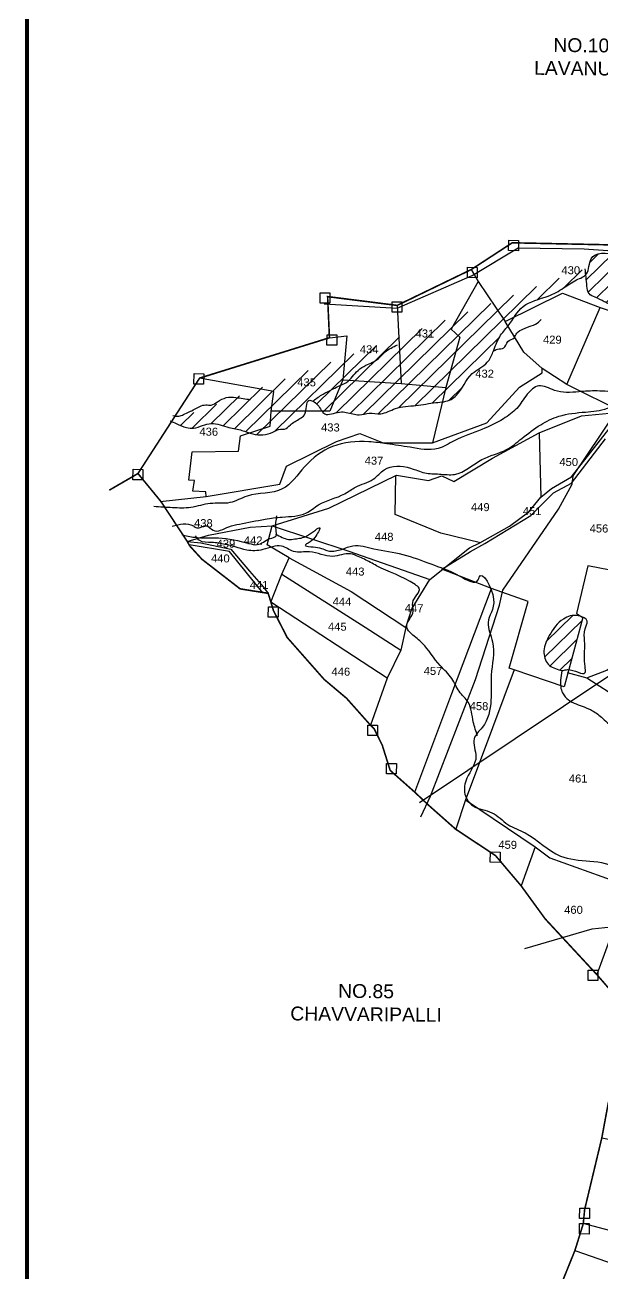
# Model space of a CAD drawing. Header units: inches. Extents: x 193816 to 219909, y 1622772 to 1631107.
# Drawn here: x 193816 to 195275, y 1624676 to 1627832 of the extents above; entities that cross this region are included whole.
import ezdxf
from ezdxf.enums import TextEntityAlignment as Align

# ---------------------------------------------------------------- set-up
doc = ezdxf.new("R2010")
doc.units = ezdxf.units.IN
doc.header["$LTSCALE"] = 15
doc.header["$MEASUREMENT"] = 0
for name, color, linetype in [('PLOT', 7, 'Continuous'), ('PLOT NO', 7, 'Continuous'), ('ROAD', 1, 'Continuous'), ('STREAM', 4, 'Continuous'), ('TEXT', 1, 'Continuous'), ('VILLAGE BOUNADRY', 5, 'Continuous'), ('VILLAGE BOUNADRY STONES', 1, 'Continuous')]:
    doc.layers.add(name, color=color, linetype=linetype)
doc.styles.get("Standard").update_dxf_attribs({"font": 'arial.ttf'})
pattern_1 = [(44.4473, (190534.687, 1623817.617), (-17.71682, 18.06199), [])]

msp = doc.modelspace()

# ---------------------------------------------------------------- hatches: boundary and pattern name
at = {"layer": 'STREAM'}
h = msp.add_hatch(dxfattribs=at)
h.set_pattern_fill('ANSI31', color=256, scale=202.404939, angle=-0.5527)
h.set_pattern_definition(pattern_1)
edge = h.paths.add_edge_path()
edge.add_spline(control_points=[(195232.1, 1627215.5), (195233.4, 1627201.4), (195235.3, 1627180.9), (195238.4, 1627150.8), (195260.1, 1627142.8), (195281.7, 1627131.6), (195299.5, 1627122.1), (195324.5, 1627102.7), (195319.3, 1627138.5), (195326.7, 1627160.3), (195334.6, 1627194), (195340.4, 1627231.2), (195301.3, 1627258.6), (195238, 1627257), (195243.7, 1627200.1), (195205.8, 1627186.9), (195176.6, 1627165.2), (195132.3, 1627140.7), (195070, 1627129.9), (195044.6, 1627076.4), (195011.8, 1627043), (195001.3, 1627008.5), (194983.9, 1626971.3), (194935, 1626951.6), (194920.4, 1626906), (194887.5, 1626879.2), (194850, 1626878), (194804, 1626867.8), (194755.4, 1626867.6), (194718.9, 1626844.5), (194686.9, 1626852.9), (194663.8, 1626844.8), (194638.4, 1626848.9), (194611.2, 1626858.6), (194570.7, 1626838), (194560.7, 1626871.9), (194522.8, 1626893.7), (194530.4, 1626848.8), (194506.6, 1626833.8), (194488.7, 1626824.9), (194475.1, 1626808), (194457.8, 1626811.6), (194434.2, 1626795.3), (194397.9, 1626793.3), (194362.9, 1626808.7), (194327.2, 1626813.1), (194294.3, 1626827.8), (194264, 1626819.3), (194244.1, 1626811.2), (194220.3, 1626813.3), (194201.9, 1626823), (194188, 1626828.2), (194182.9, 1626830.2)], knot_values=[0, 0, 0, 0, 34.721082, 50.547258, 64.537815, 85.06576, 107.49275, 121.093208, 136.328586, 163.992635, 185.369969, 217.981088, 242.031873, 291.309821, 322.77607, 346.156992, 376.603896, 411.113129, 465.858863, 514.609342, 541.968391, 575.891902, 598.893923, 636.54594, 690.596852, 703.391377, 734.726382, 774.975293, 816.644341, 847.65412, 870.659362, 890.78384, 903.824321, 930.353362, 960.355373, 983.368306, 1003.005033, 1033.155501, 1044.796851, 1067.71193, 1082.300395, 1089.907703, 1106.279632, 1146.881289, 1169.518739, 1196.204534, 1232.417786, 1249.989334, 1269.082426, 1282.768342, 1304.985239, 1317.955425, 1317.955425, 1317.955425, 1317.955425], degree=3, periodic=0)
h = msp.add_hatch(dxfattribs=at)
h.set_pattern_fill('ANSI31', color=256, scale=202.404939, angle=-0.5527)
h.set_pattern_definition(pattern_1)
edge = h.paths.add_edge_path()
edge.add_spline(control_points=[(195221.7, 1626336.3), (195219.4, 1626337.1), (195202.1, 1626341.4), (195169.7, 1626331.1), (195142.2, 1626292.6), (195123.3, 1626252.5), (195134.1, 1626211), (195157.7, 1626203.9), (195169.4, 1626200.4)], knot_values=[0, 0, 0, 0, 4.939745, 35.473178, 78.871185, 111.397747, 139.374874, 166.605324, 166.605324, 166.605324, 166.605324], degree=3, periodic=0)
edge.add_spline(control_points=[(195169.4, 1626200.4), (195171.8, 1626200.1), (195177.9, 1626199.5), (195184.3, 1626202.2), (195189.4, 1626202.1), (195190.4, 1626202)], knot_values=[318.922769, 318.922769, 318.922769, 318.922769, 324.391554, 333.281, 335.450538, 335.450538, 335.450538, 335.450538], degree=3, periodic=0)
edge.add_line((195190.4, 1626202), (195226, 1626333.7))
edge.add_line((195226, 1626333.7), (195221.7, 1626336.3))

# ---------------------------------------------------------------- linework, layer by layer
at = {"layer": 'PLOT'}
for points in [[(194944, 1627213.5), (194961.7, 1627183.4), (195029.4, 1627081.7)], [(194961.7, 1627183.4), (194892.8, 1627062.9), (194915.4, 1627042.8), (194879.9, 1626915.5), (194846, 1626775.6)], [(194157.7, 1626627.4), (194273.8, 1626639.5), (194460.3, 1626671), (194476.7, 1626716), (194603.5, 1626778.5), (194662.6, 1626798.8), (194721.3, 1626775.6), (194846, 1626775.6), (194983.6, 1626825.8), (195066.1, 1626916.1), (195123, 1626952.6), (195122.8, 1626962.9), (195076.7, 1627004.3), (195029.4, 1627081.7), (195174.7, 1627153.9), (195269.6, 1627117.2), (195330.1, 1627097.5)], [(194756.6, 1627122.8), (194767.1, 1626925.3), (194879.9, 1626915.5)], [(195185.7, 1626922.7), (195269.6, 1627117.2)], [(194585.4, 1627041), (194629.2, 1627046.1), (194619, 1626934.5), (194767.1, 1626925.3)], [(195327.7, 1626851.9), (195185.7, 1626922.7), (195122.8, 1626962.9)], [(194619, 1626934.5), (194586.6, 1626855.5), (194437.7, 1626855.8), (194444.6, 1626905.5), (194257.2, 1626939)], [(194226, 1626525.9), (194279.9, 1626541.5), (194384.6, 1626562.1), (194440.2, 1626565.1), (194583.7, 1626609.8), (194755.3, 1626693.7), (194835.5, 1626680.4), (194869.9, 1626691.6), (194900, 1626677.2), (194998, 1626736.9), (195115.5, 1626800.6), (195222.7, 1626843.9), (195310.7, 1626852.1), (195327.7, 1626851.9)], [(194273.8, 1626639.5), (194272.9, 1626651.7), (194239.9, 1626653.3), (194244.2, 1626679.8), (194229.5, 1626681.3), (194238.3, 1626752.9), (194355.7, 1626754), (194360.5, 1626793.3), (194435.8, 1626817.7), (194437.7, 1626855.8)], [(195115.5, 1626800.6), (195120, 1626638), (195146.6, 1626659.6), (195197.7, 1626689.5), (195295.1, 1626814), (195305, 1626830.4), (195327.7, 1626851.9)], [(195403.7, 1626432), (195238.5, 1626464.6), (195210.1, 1626343.7), (195226, 1626333.7), (195178.7, 1626158.6), (195052.3, 1626201.2), (195039.7, 1626206), (195087.4, 1626374.4), (194994.7, 1626407.3), (194869.6, 1626455.9), (194942.4, 1626500.3), (194978.4, 1626521.1), (195094.8, 1626591.3), (195152.2, 1626648.5), (195197.6, 1626673), (195282.9, 1626785.2)], [(194967.2, 1626522.9), (194867.2, 1626547), (194751.3, 1626594.4), (194753.4, 1626692.7)], [(194437.4, 1626372.4), (194465.3, 1626443.6), (194483.8, 1626484.7), (194427.7, 1626517.4), (194440.2, 1626565.1), (194634.6, 1626501.2), (194839.4, 1626429.5), (194939.8, 1626509.9), (194965.9, 1626522.7), (195041, 1626564.4), (195089.6, 1626601), (195120, 1626638)], [(194226, 1626525.9), (194260.4, 1626522.8), (194335.8, 1626506.7), (194383, 1626451.2), (194418.8, 1626410.2), (194430.5, 1626394.8)], [(194417, 1626396.4), (194332.8, 1626500.3), (194231, 1626517.4)], [(194483.8, 1626484.7), (194639.9, 1626399.7), (194778.6, 1626308.7), (194793.5, 1626356), (194839.4, 1626429.5)], [(194465.3, 1626443.6), (194676, 1626309), (194765.9, 1626251.3)], [(194801.4, 1625891.8), (194895.1, 1626141.8), (194994.7, 1626407.3)], [(194731, 1626180.4), (194437.4, 1626372.4)], [(195186.5, 1626194.7), (195236.2, 1626180.9), (195323.2, 1626125.9), (195453.8, 1626068.2), (195468.6, 1626105.1), (195474.8, 1626122.1), (195445.6, 1626136.6), (195487.8, 1626204.7), (195513.9, 1626262.2), (195558.5, 1626351), (195585.7, 1626378.5)], [(194778.6, 1626308.7), (194765.9, 1626251.3), (194731, 1626180.4), (194689.4, 1626061.2)], [(195236.2, 1626180.9), (195286.8, 1626200.2), (195427.6, 1626295.1), (195513.9, 1626262.2)], [(195052.3, 1626201.2), (194971.8, 1625984.5), (194929.6, 1625872.7), (194904.7, 1625798.3)], [(194929.6, 1625872.7), (195105.8, 1625753.8), (195142.6, 1625725.7), (195307.2, 1625666.9)], [(195105.8, 1625753.8), (195069.8, 1625655.6)], [(195320.3, 1625592), (195261.3, 1625431)], [(195274, 1625018.2), (195359.3, 1625001), (195450.6, 1624978.2), (195494.7, 1624963.5), (195540.8, 1624944.6), (195480.8, 1624748.8), (195475.4, 1624732.8), (195388.6, 1624758.3), (195227.1, 1624801.2)], [(195205.9, 1624733.1), (195601.2, 1624595.8)]]:
    msp.add_lwpolyline(points, dxfattribs=at)
at = {"layer": 'ROAD'}
for points in [[(194572.1, 1627126.7), (194757, 1627116.2), (194946.4, 1627198.3), (195062.5, 1627268.2), (195229.3, 1627265.8), (195397.2, 1627254.4), (195567.6, 1627232.2), (195664.1, 1627191.1), (195679.5, 1627177.5), (195711.9, 1627164.9)], [(194812.9, 1625866.4), (195419.1, 1626271.3), (195611.2, 1626409.3), (195697.3, 1626483.9), (195796.6, 1626569.9), (196022.1, 1626633.3), (196137.7, 1626704.4), (196202.6, 1626795.6), (196295, 1626852.1), (196437.6, 1627001.6), (196633.6, 1627068.6), (196730.8, 1627085.3), (196749.6, 1627119), (196759.3, 1627161.1), (196696, 1627215.2)], [(194816.7, 1625830.1), (194841.2, 1625881.8), (194955, 1626177.2), (195015.3, 1626365), (195023.7, 1626402.8), (195164.5, 1626607.4), (195199.3, 1626671), (195201.4, 1626691.5), (195308.8, 1626851.4)], [(195079.2, 1625496.7), (195249.2, 1625546.8), (195313.3, 1625553.5)]]:
    msp.add_lwpolyline(points, dxfattribs=at)
at = {"layer": 'STREAM'}
for points in [[(195944.9, 1628547.9), (195964, 1628518), (195989.3, 1628507.2), (196030.3, 1628480.5), (196048.6, 1628467.2), (196059.9, 1628456.5), (196074.6, 1628437.1), (196090.9, 1628396.6), (196096.8, 1628368.5), (196101.7, 1628337.8), (196107.7, 1628321.1), (196127.7, 1628296.3), (196150.1, 1628258.4), (196162.2, 1628240.7), (196176.1, 1628227.5), (196182.2, 1628214.2), (196158.2, 1628182.9), (196128.1, 1628162.2), (196116.4, 1628129), (196096.6, 1628073), (196074, 1628010.5), (196034.2, 1627978.4), (196005, 1627954.1), (195977.7, 1627937.8), (195949.4, 1627915.2), (195944.9, 1627905.6), (195951.7, 1627884.5), (195970.8, 1627861.5), (195988.2, 1627847.3), (196015.3, 1627833.1), (196052.9, 1627816.9), (196083.6, 1627816.6), (196092.4, 1627811.7), (196068.5, 1627790), (196048.4, 1627768.6), (196039.3, 1627748.1), (196038.2, 1627710.9), (196055.3, 1627667.8), (196069.7, 1627623.8), (196086.9, 1627592), (196095.3, 1627570.5), (196108.3, 1627536.4), (196105.3, 1627509), (196075.3, 1627464), (196051.4, 1627444.1), (196016.4, 1627407), (195985.9, 1627413.5), (195941.2, 1627405.3), (195875.6, 1627407), (195812.5, 1627391.4), (195794.3, 1627362.8), (195788.1, 1627320.3), (195760.3, 1627289.3), (195723.2, 1627247.8), (195693.3, 1627218.1), (195675, 1627202.8), (195654.9, 1627185.5), (195627.2, 1627163.2), (195613.4, 1627158.6), (195561.5, 1627123.8), (195522.7, 1627089.9), (195468.4, 1627048.5), (195409.6, 1627007.4), (195381.5, 1626983.3), (195356.1, 1626951.6), (195332.2, 1626922.7), (195312.1, 1626909.2), (195262.5, 1626906.5), (195215.7, 1626904.2), (195154.3, 1626907.9), (195114.6, 1626919.3), (195085.5, 1626898.3), (195058.8, 1626862.5), (195025.5, 1626836.1), (194970.9, 1626809.3), (194900.9, 1626780.5), (194859.9, 1626761), (194789.2, 1626764), (194730.5, 1626772.8), (194685.1, 1626778), (194593.3, 1626765.8), (194522.7, 1626714.7), (194466.2, 1626658.7), (194377, 1626640.6), (194333.9, 1626624.2), (194284.1, 1626621.9), (194234.9, 1626611.8), (194188.5, 1626611.2), (194141.2, 1626614)], [(194182.9, 1626830.2), (194198.2, 1626824.1), (194224.3, 1626813.8), (194241.6, 1626812.6), (194264.8, 1626819.1), (194286.5, 1626823.9), (194331.3, 1626814.1), (194364.2, 1626806.8), (194391.5, 1626798), (194442.6, 1626802.5), (194462, 1626810), (194471.6, 1626809.9), (194486.6, 1626820.7), (194510.8, 1626836.6), (194522, 1626846.1), (194533.3, 1626882.6), (194555.5, 1626871.4), (194573.4, 1626848.5), (194611.1, 1626853.2), (194644.3, 1626848.3), (194660.7, 1626846.3), (194685.9, 1626850), (194715, 1626848.9), (194752, 1626861.9), (194804.1, 1626869.7), (194854.5, 1626877.1), (194893.3, 1626885.2), (194906.1, 1626895.1), (194946.4, 1626950.3), (194984.5, 1626979), (194998.7, 1627004.3), (195015.9, 1627043.7), (195037.2, 1627070.9), (195074.8, 1627119.9), (195138.7, 1627146.5), (195177.4, 1627166.8), (195210.1, 1627187.1), (195235.2, 1627202.7), (195247.1, 1627240.7), (195308.7, 1627249.9), (195332.7, 1627231.2), (195333.3, 1627189.9), (195327.1, 1627163.6), (195321.6, 1627129), (195320, 1627109.8), (195304.7, 1627117.7), (195280.3, 1627132.2), (195257, 1627143.6), (195241.7, 1627152.5), (195236.3, 1627171.8), (195232.1, 1627215.5)], [(194998.1, 1627005.4), (195010.5, 1627012.5), (195026.2, 1627015.2), (195036.5, 1627031.3), (195052.2, 1627041.2), (195059.1, 1627052.9), (195076, 1627063.4), (195084.4, 1627067.2), (195106.3, 1627075.4), (195121, 1627087)], [(194544.9, 1626882.2), (194569.4, 1626898.5), (194591.3, 1626909.9), (194606.9, 1626917.8), (194628.4, 1626928.2), (194657.9, 1626958.5), (194677.8, 1626971.3), (194709.3, 1626988.6), (194726.3, 1627005), (194757.5, 1627023)], [(194189.6, 1626844.7), (194204.5, 1626842.6), (194216.7, 1626846.9), (194244, 1626860.2), (194272.5, 1626871.3), (194286.3, 1626870.9), (194302.4, 1626878.8), (194324.6, 1626889.6), (194348.6, 1626889.8), (194385.5, 1626884.6)], [(194187.8, 1626564.8), (194241.3, 1626565.3), (194250.2, 1626560.4), (194274.6, 1626565.7), (194291.4, 1626554.2), (194330.9, 1626563.1), (194357.8, 1626569.7), (194422.8, 1626582.4), (194466.1, 1626587.8), (194527, 1626598.2), (194557.7, 1626618.2), (194624.2, 1626646.8), (194651.1, 1626663.3), (194696.3, 1626683.5), (194724, 1626707.2), (194790, 1626711.4), (194826.2, 1626699.4), (194863.3, 1626696.3), (194901.7, 1626695.6), (194971, 1626733.1), (195033.1, 1626758.3), (195071.8, 1626786.4), (195119.5, 1626821), (195165.4, 1626842.5), (195232.5, 1626853.2), (195288.2, 1626862.9), (195316.1, 1626870.5), (195350.3, 1626855.8), (195374.5, 1626844.6), (195402.9, 1626829.2), (195481.4, 1626799.9), (195524.4, 1626769.7), (195549.1, 1626733.1), (195551.5, 1626690.3), (195557.4, 1626661.1), (195573.2, 1626630.7), (195596, 1626601.3), (195637, 1626583.8), (195654.7, 1626573.3)], [(194212.1, 1626543.3), (194244.5, 1626536.5), (194304.8, 1626534.9), (194382.3, 1626521), (194403, 1626518), (194435.3, 1626533.2), (194450.2, 1626539.7), (194450.3, 1626555.9), (194452.7, 1626591)], [(194449.2, 1626544.5), (194466.1, 1626536.4), (194481.5, 1626531.1), (194498.1, 1626532.3), (194529.9, 1626541), (194560.8, 1626560.3), (194548.5, 1626536.3), (194531.8, 1626522), (194524.5, 1626517.6), (194555.5, 1626510.7), (194585.8, 1626501.5), (194616.2, 1626506), (194644.9, 1626515), (194697.5, 1626507.6), (194771.2, 1626493.1), (194842.1, 1626469), (194914.9, 1626438.6), (194961.4, 1626428.9), (194963.9, 1626435.7), (195000.4, 1626380.3), (194986.3, 1626320.8), (194997.9, 1626272.1), (194994.4, 1626187.8), (194993.8, 1626124.7), (194971.7, 1626055.7), (194951.1, 1626027.3), (194955.8, 1625981.7), (194932.9, 1625927.1), (194928, 1625887.3), (194948.4, 1625857.5), (194996.2, 1625840.1), (195036.7, 1625810.4), (195079.9, 1625789), (195169.3, 1625730.7), (195244, 1625717.9), (195314.6, 1625696.5), (195344.9, 1625654.5), (195395.9, 1625598), (195414.2, 1625564)], [(194959.8, 1626034.2), (194949.1, 1626069.6), (194936.3, 1626119.3), (194913.4, 1626147.1), (194895, 1626179.3), (194865.5, 1626212.1), (194820.2, 1626268.5), (194792.8, 1626292.5), (194780.8, 1626308.6), (194797.2, 1626349.8), (194795.8, 1626371.9), (194812.1, 1626407.6), (194801.7, 1626417), (194704.4, 1626464.7), (194673.7, 1626480.9), (194658.3, 1626487.7), (194638.5, 1626494.5), (194593.7, 1626488.3), (194535.3, 1626499.9), (194494.5, 1626500.9), (194464.3, 1626514.4), (194417.3, 1626505.5), (194376.4, 1626504.2), (194347.2, 1626512.2), (194321.3, 1626518.5), (194287.7, 1626523.3), (194257.4, 1626528), (194246.5, 1626540.2)], [(195169.4, 1626200.4), (195138.5, 1626215.5), (195127.8, 1626249.2), (195141.3, 1626288.1), (195176.9, 1626329.9), (195214.6, 1626338.1), (195237, 1626324.1), (195231.6, 1626305.2), (195230.6, 1626273.8), (195230.2, 1626235.5), (195231.7, 1626209.6), (195231.6, 1626194.4), (195187.4, 1626202.1), (195176.3, 1626200.1), (195169.4, 1626200.4)], [(195173.1, 1626199.2), (195169.5, 1626175), (195174.7, 1626142.9), (195190, 1626125.6), (195229.1, 1626107.6), (195250.5, 1626098), (195275.8, 1626079), (195309.7, 1626051.1), (195331.7, 1626040.4), (195360.6, 1625992.3), (195344.8, 1625958.7), (195341.5, 1625901.9), (195355, 1625867), (195386.6, 1625829.7), (195409.1, 1625804.1), (195429.3, 1625784.6), (195460.1, 1625766.1), (195476.4, 1625742.2)]]:
    msp.add_spline(points, degree=3, dxfattribs=at)
at = {"layer": 'VILLAGE BOUNADRY', "color": 5, "const_width": 10}
msp.add_lwpolyline([(202238.4, 1623012.3), (193820.6, 1623012.3), (193820.6, 1630634.2), (202238.4, 1630634.2)], close=True, dxfattribs=at)
at = {"layer": 'VILLAGE BOUNADRY', "const_width": 4}
for points in [[(195340.6, 1625339.8), (195261.3, 1625431), (195130.7, 1625571.9), (195069.8, 1625655.6), (195005.2, 1625731.8), (194904.7, 1625798.3), (194836.4, 1625858.8), (194801.4, 1625891.8), (194738.9, 1625947.3), (194718.9, 1626010.9), (194698.7, 1626051.8), (194689.4, 1626061.2), (194628.7, 1626129.4), (194571.9, 1626177.3), (194478.6, 1626283.2), (194443.9, 1626351), (194437.4, 1626372.4), (194430.5, 1626394.8), (194359.5, 1626406.2), (194263.1, 1626480.9), (194232.2, 1626514.7), (194226, 1626525.9), (194159.3, 1626627.1), (194101.3, 1626697.7), (194028.6, 1626655.5), (194101.3, 1626697.7), (194257.2, 1626939), (194585.4, 1627041), (194580.7, 1627145), (194756.6, 1627122.8), (194944, 1627213.5), (195047.6, 1627281.1), (195370.2, 1627274.3)], [(195165.1, 1624632.2), (195205.9, 1624733.1), (195227.1, 1624801.2), (195230.6, 1624836.9), (195274, 1625018.2), (195290.9, 1625109.1)]]:
    msp.add_lwpolyline(points, dxfattribs=at)
at = {"layer": 'VILLAGE BOUNADRY STONES'}
for points in [[(195038.6, 1627287.5), (195063.3, 1627287.3), (195063, 1627261.1), (195038.4, 1627261.3)], [(194934.5, 1627219.2), (194959.2, 1627218.9), (194958.9, 1627192.8), (194934.3, 1627193)], [(194562.1, 1627154.7), (194586.7, 1627154.5), (194586.5, 1627128.3), (194561.8, 1627128.6)], [(194743.9, 1627132.1), (194768.5, 1627131.8), (194768.3, 1627105.6), (194743.6, 1627105.9)], [(194579.4, 1627048.6), (194604, 1627048.4), (194603.8, 1627022.2), (194579.1, 1627022.4)], [(194243, 1626950.2), (194267.6, 1626950), (194267.4, 1626923.8), (194242.7, 1626924)], [(194088.8, 1626708.4), (194113.4, 1626708.1), (194113.2, 1626682), (194088.5, 1626682.2)], [(194431.1, 1626361), (194455.7, 1626360.8), (194455.5, 1626334.6), (194430.8, 1626334.8)], [(194682.5, 1626061.9), (194707.2, 1626061.6), (194706.9, 1626035.5), (194682.3, 1626035.7)], [(194730, 1625964.6), (194754.7, 1625964.4), (194754.4, 1625938.2), (194729.8, 1625938.4)], [(194992.3, 1625741), (195017, 1625740.8), (195016.7, 1625714.6), (194992.1, 1625714.8)], [(195239.6, 1625442.1), (195264.2, 1625441.8), (195264, 1625415.7), (195239.3, 1625415.9)], [(195218.1, 1624840.5), (195242.7, 1624840.3), (195242.5, 1624814.1), (195217.8, 1624814.3)], [(195217.7, 1624801.4), (195242.4, 1624801.2), (195242.2, 1624775), (195217.5, 1624775.2)]]:
    msp.add_lwpolyline(points, close=True, dxfattribs=at)

# ---------------------------------------------------------------- texts
at = {"layer": 'PLOT NO'}
for s, p in [('430', (195195.5, 1627211.7)), ('431', (194826.7, 1627051.8)), ('429', (195148.9, 1627036.2)), ('434', (194685.9, 1627011.8)), ('432', (194977.7, 1626950.3)), ('435', (194527.7, 1626928.4)), ('436', (194280.3, 1626803.5)), ('433', (194587.8, 1626814.3)), ('437', (194698.1, 1626730.4)), ('450', (195190.3, 1626726.9)), ('449', (194966.8, 1626612.9)), ('451', (195097.9, 1626602.9)), ('438', (194266.7, 1626572.3)), ('456', (195266.8, 1626558.8)), ('439', (194323.7, 1626520.5)), ('442', (194392.5, 1626528.6)), ('448', (194723.7, 1626537.9)), ('440', (194309.6, 1626483.2)), ('443', (194650.4, 1626450)), ('441', (194407.7, 1626416.1)), ('444', (194617.2, 1626374.1)), ('447', (194799.4, 1626357.4)), ('445', (194605.3, 1626310.6)), ('446', (194614.2, 1626196.9)), ('457', (194847.3, 1626198.7)), ('458', (194963.5, 1626109.6)), ('461', (195214.3, 1625926.6)), ('459', (195036, 1625759.1)), ('460', (195202.5, 1625594.7))]:
    msp.add_text(s, height=20.24, rotation=359.4473, dxfattribs=at).set_placement(p, align=Align.MIDDLE_CENTER)
at = {"layer": 'TEXT', "char_height": 35, "width": 392.727, "attachment_point": 1, "rotation": 359.4473}
for s, insert in [('\\pi115.0471;NO.109 \\P\\pi66.98776;LAVANURU', (195036.6, 1627799.9)), ('\\pi128.54812;NO.85 \\P\\pi8.19683;CHAVVARIPALLI', (194479, 1625408.6))]:
    msp.add_mtext(s, dxfattribs=dict(at, insert=insert))

doc.saveas('drawing.dxf')
